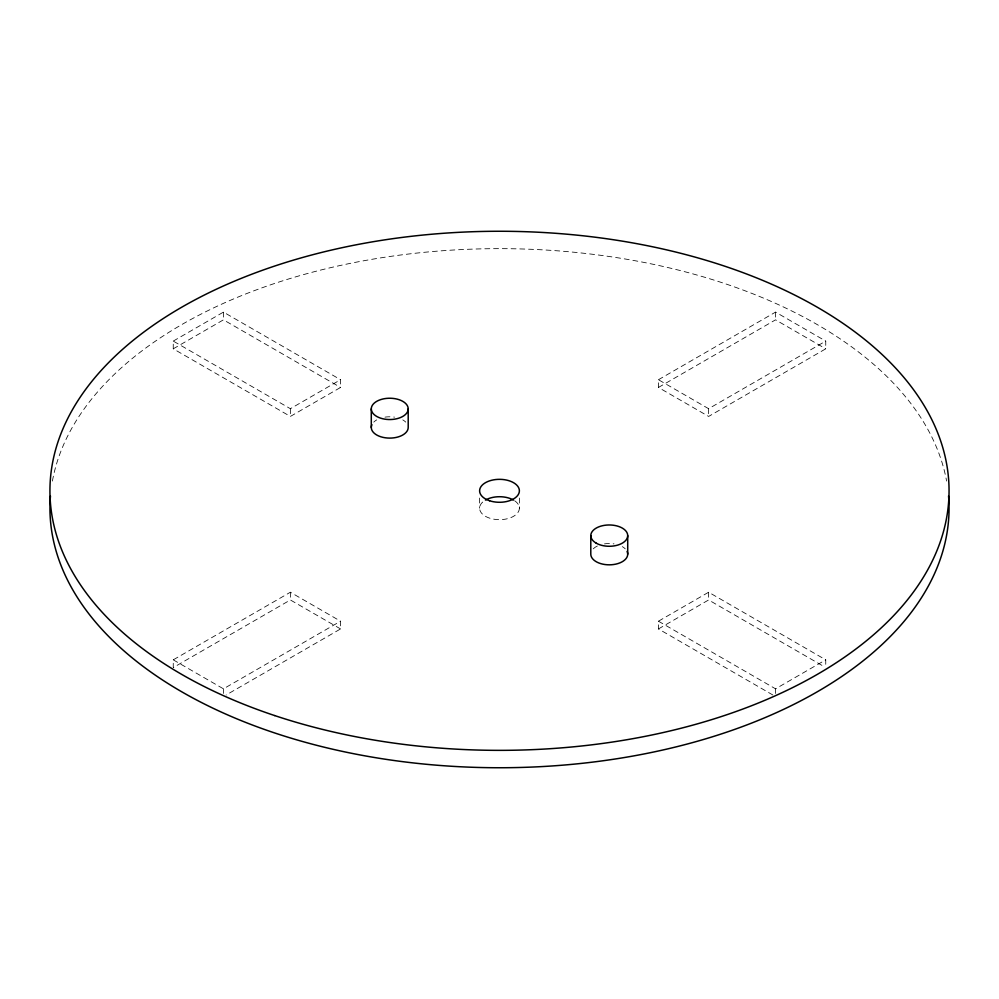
<?xml version="1.0" encoding="UTF-8"?>
<svg xmlns="http://www.w3.org/2000/svg" width="999" height="999" viewBox="0 0 999 999"><rect width="100%" height="100%" fill="white"/><g stroke="black" fill="none" stroke-linecap="round" stroke-linejoin="round"><path stroke-width="0.75" stroke-dasharray="5 3.75" d="M173.252 341.084L223.451 312.113L340.559 379.72L340.559 387.45L290.372 416.433L173.252 348.813L173.252 341.084L290.372 408.703L340.559 379.72M173.252 348.813L223.451 319.842L340.559 387.45M340.559 628.933L290.372 599.962L173.252 667.569L173.252 659.839L290.372 592.232L340.559 621.203L340.559 628.933L226.136 694.992M658.441 379.72L775.549 312.113L825.748 341.084L825.748 348.813L708.628 416.433L658.441 387.45L658.441 379.72L708.628 408.703L825.748 341.084M658.441 387.45L775.549 319.842L825.748 348.813M173.252 659.839L223.451 688.823L340.559 621.203M772.864 694.992L658.441 628.933L658.441 621.203L708.628 592.232L825.748 659.839L825.748 667.569M658.441 628.933L708.628 599.962L824.4 666.795M658.441 621.203L775.549 688.823L825.748 659.839M775.549 312.113L775.549 319.842M775.549 688.823L775.549 693.456M708.628 408.703L708.628 416.433M708.628 592.232L708.628 599.962M519.38 498.051L519.38 508.191M479.62 498.051L479.62 508.191M290.372 408.703L290.372 416.433M290.372 592.232L290.372 599.962M223.451 312.113L223.451 319.842M223.451 688.823L223.451 693.456M52.41 481.068A449.55 259.54 0 0 1 499.5 248.651A449.55 259.54 0 0 1 946.59 481.068M514.722 500.811A19.88 11.476 0 0 1 513.136 516.545A19.88 11.476 0 0 1 485.864 516.545A19.88 11.476 0 0 1 484.278 500.811M593.269 548.838A18.457 10.652 0 0 1 600.024 544.942M604.47 543.881A18.457 10.652 0 0 1 614.023 543.881M622.302 546.64A18.457 10.652 0 0 1 625.237 548.838M373.763 422.115A18.457 10.652 0 0 1 376.698 419.905M384.977 417.145A18.457 10.652 0 0 1 394.53 417.145M402.797 419.905A18.457 10.652 0 0 1 405.731 422.115"/><path stroke-width="1.5" d="M627.709 535.626L627.709 554.17M590.796 535.626L590.796 554.17A18.457 10.652 0 0 0 611.663 564.735A18.457 10.652 0 0 0 627.085 551.411M408.204 408.891A18.457 10.652 0 0 1 380.519 418.119A18.457 10.652 0 0 1 380.519 399.662A18.457 10.652 0 0 1 408.204 408.891L408.204 427.447A18.457 10.652 0 0 1 387.337 438.012A18.457 10.652 0 0 1 371.915 424.687M371.291 408.891L371.291 427.447M948.551 495.966A449.55 259.54 0 0 1 499.5 767.744A449.55 259.54 0 0 1 50.45 495.966M485.452 500.074A19.88 11.476 0 0 1 513.548 500.074M274.725 715.584A449.55 259.54 0 0 0 949.05 490.809A449.55 259.54 0 0 0 274.725 266.034A449.55 259.54 0 0 0 274.725 715.584M489.56 500.749A19.88 11.476 0 0 0 519.38 490.809A19.88 11.476 0 0 0 489.56 480.869A19.88 11.476 0 0 0 489.56 500.749M596.203 543.156A18.457 10.652 0 0 0 627.085 538.386A18.457 10.652 0 0 0 604.47 525.337A18.457 10.652 0 0 0 596.203 543.156"/></g></svg>
